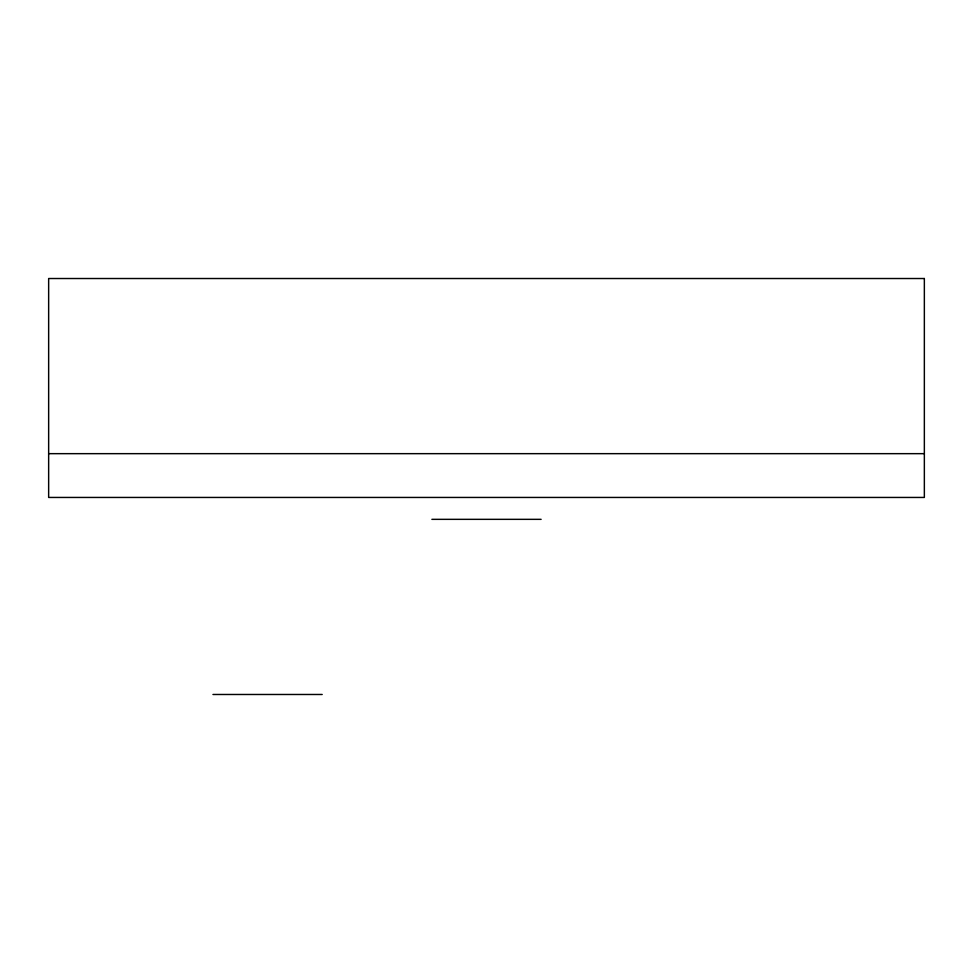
<?xml version="1.0" encoding="UTF-8"?>
<svg xmlns="http://www.w3.org/2000/svg" width="973" height="973" viewBox="0 0 973 973"><rect width="100%" height="100%" fill="white"/><g stroke="black" fill="none" stroke-linecap="round" stroke-linejoin="round"><path stroke-width="1.46" d="M48.65 453.661L924.35 453.661M431.878 519.339L541.122 519.339M212.953 694.479L322.197 694.479M924.35 278.521L48.65 278.521L48.65 497.446L924.35 497.446L924.35 278.521"/></g></svg>
